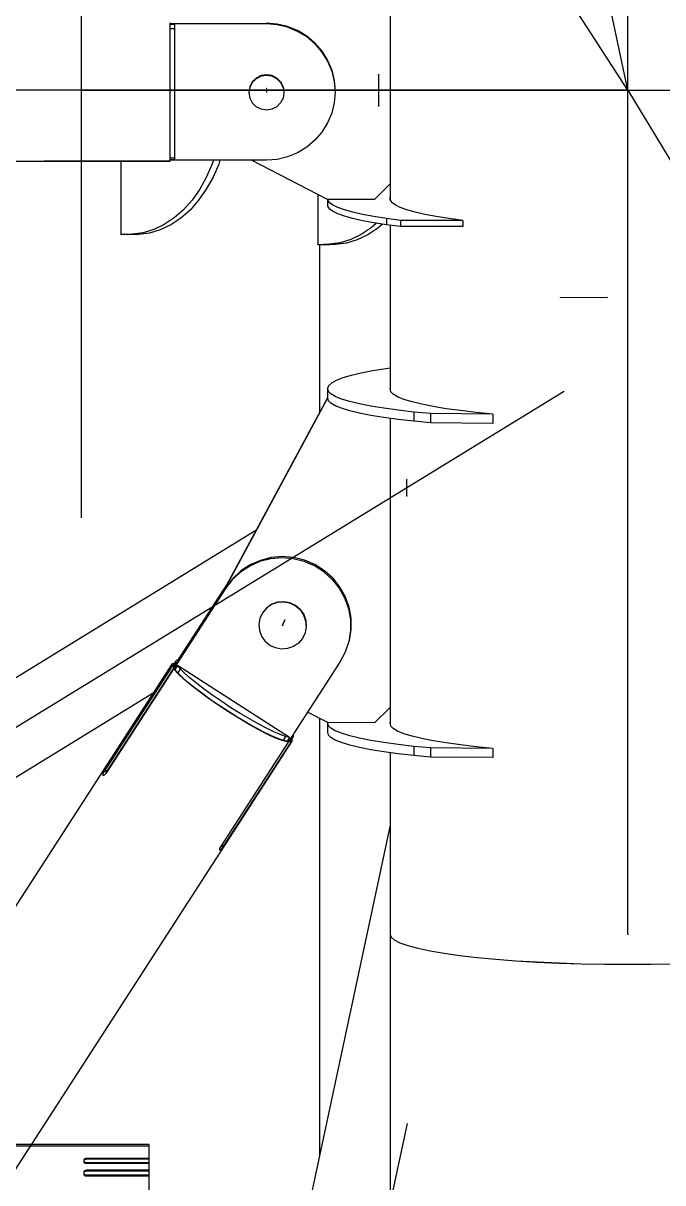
# Model space of a CAD drawing. Header units: millimetres. Extents: x 150209.93 to 150215.05, y 136675.65 to 136679.93.
# Drawn here: x 150211.3635 to 150211.4045, y 136676.7407 to 136676.815 of the extents above; entities that cross this region are included whole.
import ezdxf

# ---------------------------------------------------------------- set-up
doc = ezdxf.new("R2010")
doc.units = ezdxf.units.MM
doc.header["$LTSCALE"] = 0.25
for name, pattern in [('CENTER', [50.8, 31.75, -6.35, 6.35, -6.35]), ('XKITLINE00', [0]), ('XKITLINE02', [4, 2, -2])]:
    doc.linetypes.add(name, pattern=pattern)

# ---------------------------------------------------------------- blocks, each defined once
blk = doc.blocks.new('çatıı')
at = {"color": 8, "linetype": 'CENTER'}
for p, q in [((12370, 5629.8), (12370, 7286.23)), ((12370, 5900.27), (11840, 6720.27)), ((12370, 5900.27), (12195, 6720.27)), ((12195, 4763.35), (12195, 6431.43)), ((12290.14, 5905.27), (12290.14, 5895.27)), ((12254.2, 5900.85), (12254.2, 5899.7)), ((11840, 5080.27), (12370, 5900.27)), ((12370, 5900.27), (11840, 5900.27)), ((12195, 5080.27), (12370, 5900.27)), ((12195, 5900.27), (12952.49, 5900.27)), ((12370, 5900.27), (13445, 4120.57)), ((12370, 5900.27), (14995, 5900.27)), ((12370, 5900.27), (12952.49, 5900.27)), ((12348.39, 5833.98), (12363.29, 5833.9)), ((12349.38, 5803.7), (11917.19, 5538.56)), ((12299.15, 5770.26), (12299.15, 5775.5)), ((12259.39, 5728.84), (12260.06, 5730.49)), ((12370, 3985.69), (12370, 5629.8))]:
    blk.add_line(p, q, dxfattribs=at)
at = {"color": 8, "linetype": 'XKITLINE00'}
for p, q in [((12293.8, 5928.43), (12293.8, 5870.26)), ((12223.2, 5921.84), (12223.2, 5877.54)), ((12254.2, 5921.52), (12223.2, 5921.52)), ((12224.7, 5921.38), (12223.2, 5921.38)), ((12224.7, 5919.94), (12223.2, 5919.94)), ((12224.7, 5921.38), (12224.7, 5917.99)), ((12254.2, 5921.78), (12254.2, 5921.52)), ((12257.64, 5921.51), (12254.2, 5921.78)), ((12257.64, 5921.25), (12254.2, 5921.52)), ((12257.64, 5921.51), (12257.64, 5921.25)), ((12260.99, 5920.71), (12257.64, 5921.51)), ((12260.99, 5920.46), (12257.64, 5921.25)), ((12264.18, 5919.4), (12260.99, 5920.71)), ((12264.18, 5919.14), (12260.99, 5920.46)), ((12224.7, 5917.99), (12224.7, 5878)), ((12267.13, 5917.61), (12264.18, 5919.4)), ((12267.13, 5917.36), (12264.18, 5919.14)), ((12269.75, 5915.39), (12267.13, 5917.61)), ((12269.75, 5915.13), (12267.13, 5917.36)), ((12269.75, 5915.39), (12271.99, 5912.78)), ((12269.75, 5915.13), (12271.99, 5912.53)), ((12271.99, 5912.78), (12273.8, 5909.86)), ((12271.99, 5912.53), (12273.8, 5909.61)), ((12273.8, 5909.86), (12275.12, 5906.7)), ((12273.8, 5909.61), (12275.12, 5906.45)), ((12252.46, 5904.98), (12250.9, 5904.2)), ((12252.46, 5904.88), (12250.9, 5904.09)), ((12252.46, 5904.88), (12250.9, 5904.09)), ((12252.46, 5904.78), (12250.9, 5903.99)), ((12254.2, 5905.26), (12252.46, 5904.98)), ((12254.2, 5905.15), (12252.46, 5904.88)), ((12254.2, 5905.15), (12252.46, 5904.88)), ((12254.2, 5905.05), (12252.46, 5904.78)), ((12254.2, 5905.26), (12254.2, 5905.15)), ((12255.93, 5904.98), (12254.2, 5905.26)), ((12255.93, 5904.88), (12254.2, 5905.15)), ((12254.2, 5905.15), (12254.2, 5905.05)), ((12255.93, 5904.88), (12254.2, 5905.15)), ((12255.93, 5904.78), (12254.2, 5905.05)), ((12257.49, 5904.2), (12255.93, 5904.98)), ((12257.49, 5904.09), (12255.93, 5904.88)), ((12257.49, 5904.09), (12255.93, 5904.88)), ((12257.49, 5903.99), (12255.93, 5904.78)), ((12275.12, 5906.7), (12275.92, 5903.37)), ((12275.12, 5906.45), (12275.92, 5903.12)), ((12248.87, 5901.42), (12248.6, 5899.7)), ((12248.87, 5901.32), (12248.6, 5899.6)), ((12248.87, 5901.32), (12248.6, 5899.6)), ((12248.87, 5901.21), (12248.6, 5899.5)), ((12249.66, 5902.97), (12248.87, 5901.42)), ((12249.66, 5902.87), (12248.87, 5901.32)), ((12249.66, 5902.87), (12248.87, 5901.32)), ((12249.66, 5902.76), (12248.87, 5901.21)), ((12250.9, 5904.2), (12249.66, 5902.97)), ((12250.9, 5904.09), (12249.66, 5902.87)), ((12250.9, 5904.09), (12249.66, 5902.87)), ((12250.9, 5903.99), (12249.66, 5902.76)), ((12258.73, 5902.97), (12257.49, 5904.2)), ((12258.73, 5902.87), (12257.49, 5904.09)), ((12258.73, 5902.87), (12257.49, 5904.09)), ((12258.73, 5902.76), (12257.49, 5903.99)), ((12258.73, 5902.97), (12259.52, 5901.42)), ((12258.73, 5902.87), (12259.52, 5901.32)), ((12258.73, 5902.87), (12259.52, 5901.32)), ((12258.73, 5902.76), (12259.52, 5901.21)), ((12259.52, 5901.42), (12259.8, 5899.7)), ((12259.52, 5901.32), (12259.8, 5899.6)), ((12259.52, 5901.32), (12259.8, 5899.6)), ((12259.52, 5901.21), (12259.8, 5899.5)), ((12275.92, 5903.37), (12276.2, 5899.96)), ((12275.92, 5903.12), (12276.2, 5899.7)), ((12248.6, 5899.5), (12248.87, 5897.78)), ((12248.87, 5897.78), (12249.66, 5896.23)), ((12259.52, 5897.78), (12258.73, 5896.23)), ((12259.8, 5899.5), (12259.52, 5897.78)), ((12276.2, 5899.7), (12275.92, 5896.29)), ((12276.2, 5899.96), (12276.19, 5899.83)), ((12276.2, 5899.96), (12276.2, 5899.7)), ((12250.9, 5895), (12249.66, 5896.23)), ((12252.46, 5894.22), (12250.9, 5895)), ((12254.2, 5893.94), (12252.46, 5894.22)), ((12255.93, 5894.22), (12254.2, 5893.94)), ((12257.49, 5895), (12255.93, 5894.22)), ((12258.73, 5896.23), (12257.49, 5895)), ((12275.92, 5896.29), (12275.12, 5892.96)), ((12273.8, 5889.8), (12271.99, 5886.88)), ((12275.12, 5892.96), (12273.8, 5889.8)), ((12271.99, 5886.88), (12269.75, 5884.27)), ((12269.75, 5884.27), (12267.13, 5882.05)), ((12224.7, 5878.57), (12223.2, 5878.57)), ((12260.99, 5878.95), (12257.64, 5878.15)), ((12264.18, 5880.26), (12260.99, 5878.95)), ((12267.13, 5882.05), (12264.18, 5880.26)), ((12182.19, 5877.45), (12027.8, 5877.45)), ((12182.36, 5877.48), (12182.19, 5877.45)), ((12182.6, 5877.51), (12182.36, 5877.48)), ((12182.89, 5877.53), (12182.6, 5877.51)), ((12182.89, 5877.51), (12182.6, 5877.51)), ((12183.2, 5877.54), (12182.89, 5877.53)), ((12183.2, 5877.51), (12182.89, 5877.51)), ((12223.2, 5877.54), (12183.2, 5877.54)), ((12183.2, 5877.54), (12183.2, 5877.51)), ((12223.2, 5877.51), (12183.2, 5877.51)), ((12207.56, 5877.51), (12207.56, 5854.03)), ((12224.7, 5878), (12223.2, 5878)), ((12254.2, 5877.88), (12223.2, 5877.88)), ((12223.2, 5877.54), (12223.2, 5877.51)), ((12236.85, 5876.75), (12235.04, 5872.54)), ((12237.21, 5877.88), (12236.85, 5876.75)), ((12238.91, 5876.65), (12237.1, 5872.44)), ((12239.31, 5877.88), (12238.91, 5876.65)), ((12273.8, 5865.3), (12249.43, 5877.88)), ((12257.64, 5878.15), (12254.2, 5877.88)), ((12235.04, 5872.54), (12232.88, 5868.64)), ((12237.1, 5872.44), (12234.94, 5868.54)), ((12232.88, 5868.64), (12230.4, 5865.12)), ((12234.94, 5868.54), (12232.47, 5865.02)), ((12293.8, 5870.26), (12288.8, 5865.3)), ((12293.8, 5870.26), (12293.8, 5865.1)), ((12230.4, 5865.12), (12227.65, 5862.02)), ((12232.47, 5865.02), (12229.71, 5861.91)), ((12270.67, 5866.92), (12270.67, 5850.8)), ((12273.76, 5865.32), (12273.76, 5865.15)), ((12273.76, 5865.15), (12274.31, 5864.33)), ((12273.76, 5865.15), (12273.76, 5863.16)), ((12288.8, 5865.3), (12273.8, 5865.3)), ((12275.4, 5863.52), (12274.31, 5864.33)), ((12293.8, 5866.02), (12293.76, 5865.97)), ((12293.76, 5865.97), (12293.76, 5865.15)), ((12293.76, 5865.15), (12294.31, 5864.33)), ((12295.4, 5863.52), (12294.31, 5864.33)), ((12227.65, 5862.02), (12224.65, 5859.39)), ((12229.71, 5861.91), (12226.72, 5859.28)), ((12273.76, 5863.16), (12274.31, 5862.34)), ((12275.4, 5861.53), (12274.31, 5862.34)), ((12277.03, 5862.72), (12275.4, 5863.52)), ((12277.03, 5860.74), (12275.4, 5861.53)), ((12279.18, 5861.95), (12277.03, 5862.72)), ((12279.18, 5859.96), (12277.03, 5860.74)), ((12281.83, 5861.2), (12279.18, 5861.95)), ((12281.83, 5859.21), (12279.18, 5859.96)), ((12284.98, 5860.48), (12281.83, 5861.2)), ((12288.59, 5859.8), (12284.98, 5860.48)), ((12297.03, 5862.72), (12295.4, 5863.52)), ((12299.18, 5861.95), (12297.03, 5862.72)), ((12301.83, 5861.2), (12299.18, 5861.95)), ((12304.98, 5860.48), (12301.83, 5861.2)), ((12308.59, 5859.8), (12304.98, 5860.48)), ((12221.46, 5857.26), (12218.12, 5855.67)), ((12223.53, 5857.16), (12220.19, 5855.57)), ((12224.65, 5859.39), (12221.46, 5857.26)), ((12226.72, 5859.28), (12223.53, 5857.16)), ((12284.98, 5858.49), (12281.83, 5859.21)), ((12288.59, 5857.81), (12284.98, 5858.49)), ((12289.49, 5857.67), (12287.77, 5856.15)), ((12292.65, 5859.16), (12288.59, 5859.8)), ((12292.65, 5857.17), (12288.59, 5857.81)), ((12291.34, 5857.38), (12289.83, 5856.05)), ((12297.11, 5858.56), (12292.65, 5859.16)), ((12292.65, 5859.16), (12292.65, 5857.17)), ((12297.11, 5856.58), (12292.65, 5857.17)), ((12293.8, 5857.02), (12293.8, 5804.21)), ((12317.11, 5858.56), (12297.11, 5858.56)), ((12297.11, 5858.56), (12297.11, 5856.58)), ((12317.11, 5856.58), (12297.11, 5856.58)), ((12312.65, 5859.16), (12308.59, 5859.8)), ((12317.11, 5858.56), (12312.65, 5859.16)), ((12317.11, 5858.56), (12317.11, 5856.58)), ((12211.18, 5854.19), (12207.56, 5854.03)), ((12209.63, 5853.92), (12207.56, 5854.03)), ((12213.25, 5854.09), (12209.63, 5853.92)), ((12214.68, 5854.64), (12211.18, 5854.19)), ((12213.25, 5854.09), (12211.18, 5854.19)), ((12216.74, 5854.54), (12213.25, 5854.09)), ((12218.12, 5855.67), (12214.68, 5854.64)), ((12220.19, 5855.57), (12216.74, 5854.54)), ((12284.57, 5854.03), (12281.23, 5852.44)), ((12286.64, 5853.92), (12283.3, 5852.34)), ((12287.77, 5856.15), (12284.57, 5854.03)), ((12289.83, 5856.05), (12286.64, 5853.92)), ((12274.3, 5850.96), (12270.67, 5850.8)), ((12272.74, 5850.69), (12270.67, 5850.8)), ((12271.2, 5850.77), (12271.2, 5797.05)), ((12276.36, 5850.86), (12272.74, 5850.69)), ((12277.79, 5851.41), (12274.3, 5850.96)), ((12276.36, 5850.86), (12274.3, 5850.96)), ((12279.86, 5851.31), (12276.36, 5850.86)), ((12281.23, 5852.44), (12277.79, 5851.41)), ((12283.3, 5852.34), (12279.86, 5851.31)), ((12278.64, 5808.09), (12276.53, 5807.27)), ((12281.31, 5808.88), (12278.64, 5808.09)), ((12284.52, 5809.64), (12281.31, 5808.88)), ((12288.24, 5810.36), (12284.52, 5809.64)), ((12292.45, 5811.03), (12288.24, 5810.36)), ((12293.8, 5811.21), (12292.45, 5811.03)), ((12274.05, 5805.58), (12273.71, 5804.72)), ((12273.71, 5804.72), (12273.71, 5801.75)), ((12273.71, 5804.72), (12273.96, 5803.86)), ((12275, 5806.44), (12274.05, 5805.58)), ((12276.53, 5807.27), (12275, 5806.44)), ((12293.8, 5804.88), (12293.68, 5804.59)), ((12293.68, 5804.59), (12293.93, 5803.73)), ((12273.71, 5801.72), (12240.66, 5740.34)), ((12273.75, 5801.61), (12240.76, 5740.33)), ((12273.71, 5801.75), (12273.96, 5800.89)), ((12273.96, 5803.86), (12274.81, 5803.01)), ((12273.96, 5800.89), (12274.81, 5800.03)), ((12276.25, 5802.17), (12274.81, 5803.01)), ((12278.27, 5801.35), (12276.25, 5802.17)), ((12280.86, 5800.55), (12278.27, 5801.35)), ((12283.99, 5799.79), (12280.86, 5800.55)), ((12293.93, 5803.73), (12294.79, 5802.88)), ((12296.23, 5802.04), (12294.79, 5802.88)), ((12298.25, 5801.22), (12296.23, 5802.04)), ((12300.83, 5800.42), (12298.25, 5801.22)), ((12276.25, 5799.19), (12274.81, 5800.03)), ((12278.27, 5798.37), (12276.25, 5799.19)), ((12280.86, 5797.58), (12278.27, 5798.37)), ((12283.99, 5796.81), (12280.86, 5797.58)), ((12287.63, 5799.07), (12283.99, 5799.79)), ((12287.63, 5796.09), (12283.99, 5796.81)), ((12291.77, 5798.38), (12287.63, 5799.07)), ((12296.36, 5797.75), (12291.77, 5798.38)), ((12301.38, 5797.18), (12296.36, 5797.75)), ((12303.96, 5799.66), (12300.83, 5800.42)), ((12301.38, 5797.18), (12301.38, 5794.2)), ((12306.78, 5796.66), (12301.38, 5797.18)), ((12307.61, 5798.94), (12303.96, 5799.66)), ((12311.74, 5798.25), (12307.61, 5798.94)), ((12316.34, 5797.62), (12311.74, 5798.25)), ((12321.35, 5797.05), (12316.34, 5797.62)), ((12326.75, 5796.53), (12321.35, 5797.05)), ((12291.77, 5795.41), (12287.63, 5796.09)), ((12296.36, 5794.78), (12291.77, 5795.41)), ((12293.8, 5795.13), (12293.8, 5697.08)), ((12301.38, 5794.2), (12296.36, 5794.78)), ((12306.78, 5793.68), (12301.38, 5794.2)), ((12306.78, 5796.66), (12306.78, 5793.68)), ((12326.75, 5796.53), (12306.78, 5796.66)), ((12326.75, 5793.55), (12306.78, 5793.68)), ((12326.75, 5796.53), (12326.75, 5793.55)), ((12250.83, 5759.23), (11962.96, 5582.63)), ((12252.12, 5749.27), (12248.84, 5747.82)), ((12252.27, 5749.65), (12248.99, 5748.2)), ((12255.59, 5750.16), (12252.12, 5749.27)), ((12255.75, 5750.54), (12252.27, 5749.65)), ((12259.17, 5750.46), (12255.59, 5750.16)), ((12259.33, 5750.84), (12255.75, 5750.54)), ((12262.76, 5750.18), (12259.17, 5750.46)), ((12262.91, 5750.56), (12259.33, 5750.84)), ((12266.26, 5749.32), (12262.76, 5750.18)), ((12266.41, 5749.7), (12262.91, 5750.56)), ((12269.56, 5747.89), (12266.26, 5749.32)), ((12269.72, 5748.27), (12266.41, 5749.7)), ((12245.85, 5745.86), (12243.23, 5743.43)), ((12246, 5746.24), (12243.38, 5743.81)), ((12248.84, 5747.82), (12245.85, 5745.86)), ((12248.99, 5748.2), (12246, 5746.24)), ((12272.59, 5745.95), (12269.56, 5747.89)), ((12272.75, 5746.33), (12269.72, 5748.27)), ((12275.26, 5743.54), (12272.59, 5745.95)), ((12275.42, 5743.92), (12272.75, 5746.33)), ((12241.61, 5742.1), (12225.73, 5717.52)), ((12241.09, 5741.16), (12225.79, 5717.48)), ((12243.23, 5743.43), (12241.05, 5740.61)), ((12243.38, 5743.81), (12241.2, 5740.99)), ((12243.38, 5743.81), (12243.23, 5743.43)), ((12275.26, 5743.54), (12277.5, 5740.73)), ((12275.42, 5743.92), (12277.65, 5741.11)), ((12277.65, 5741.11), (12279.39, 5737.97)), ((12241.2, 5740.99), (12203.12, 5682.07)), ((12241.05, 5740.61), (12224.48, 5714.97)), ((12240.66, 5740.34), (12240.41, 5739.76)), ((12240.66, 5740.34), (12240.47, 5739.85)), ((12241.2, 5740.99), (12241.05, 5740.61)), ((12277.5, 5740.73), (12279.24, 5737.59)), ((12279.24, 5737.59), (12280.44, 5734.22)), ((12279.39, 5737.97), (12280.6, 5734.6)), ((12254.23, 5734.34), (12252.96, 5732.84)), ((12254.27, 5734.44), (12253, 5732.94)), ((12255.86, 5735.45), (12254.23, 5734.34)), ((12255.9, 5735.56), (12254.27, 5734.44)), ((12257.72, 5736.11), (12255.86, 5735.45)), ((12257.76, 5736.21), (12255.9, 5735.56)), ((12259.69, 5736.27), (12257.72, 5736.11)), ((12259.73, 5736.37), (12257.76, 5736.21)), ((12261.64, 5735.91), (12259.69, 5736.27)), ((12261.68, 5736.01), (12259.73, 5736.37)), ((12263.44, 5735.06), (12261.64, 5735.91)), ((12263.48, 5735.17), (12261.68, 5736.01)), ((12263.48, 5735.17), (12263.44, 5735.06)), ((12264.95, 5733.79), (12263.44, 5735.06)), ((12265, 5733.89), (12263.48, 5735.17)), ((12264.95, 5733.79), (12266.09, 5732.17)), ((12265, 5733.89), (12266.13, 5732.27)), ((12280.44, 5734.22), (12281.07, 5730.7)), ((12280.6, 5734.6), (12281.22, 5731.08)), ((12252.12, 5731.06), (12251.77, 5729.13)), ((12252.96, 5732.84), (12252.12, 5731.06)), ((12253, 5732.94), (12252.96, 5732.84)), ((12266.09, 5732.17), (12266.76, 5730.31)), ((12266.13, 5732.27), (12266.8, 5730.41)), ((12266.76, 5730.31), (12266.93, 5728.35)), ((12266.8, 5730.41), (12266.97, 5728.45)), ((12281.07, 5730.7), (12281.11, 5727.13)), ((12281.22, 5731.08), (12281.26, 5727.51)), ((12251.77, 5729.13), (12251.94, 5727.17)), ((12251.94, 5727.17), (12252.61, 5725.31)), ((12266.59, 5726.41), (12265.75, 5724.64)), ((12266.93, 5728.35), (12266.59, 5726.41)), ((12266.63, 5726.52), (12266.59, 5726.41)), ((12266.97, 5728.45), (12266.63, 5726.52)), ((12281.11, 5727.13), (12280.55, 5723.6)), ((12281.26, 5727.51), (12280.7, 5723.98)), ((12252.61, 5725.31), (12253.75, 5723.69)), ((12255.26, 5722.41), (12253.75, 5723.69)), ((12264.47, 5723.14), (12262.84, 5722.02)), ((12265.75, 5724.64), (12264.47, 5723.14)), ((12280.55, 5723.6), (12279.42, 5720.22)), ((12280.7, 5723.98), (12279.57, 5720.6)), ((12257.06, 5721.57), (12255.26, 5722.41)), ((12259.01, 5721.21), (12257.06, 5721.57)), ((12260.98, 5721.37), (12259.01, 5721.21)), ((12262.84, 5722.02), (12260.98, 5721.37)), ((12279.42, 5720.22), (12277.74, 5717.07)), ((12279.57, 5720.6), (12279.42, 5720.22)), ((12279.57, 5720.6), (12279.5, 5720.47)), ((12223.93, 5716.37), (11947.78, 5289.11)), ((12224.01, 5715.77), (12202.49, 5682.49)), ((12224.54, 5715.13), (12203.03, 5681.84)), ((12224.35, 5716.64), (12223.93, 5716.37)), ((12223.93, 5716.37), (12224.01, 5715.77)), ((12224.64, 5715.37), (12224.01, 5715.77)), ((12225.13, 5717.09), (12224.32, 5715.84)), ((12224.35, 5716.1), (12224.32, 5715.84)), ((12224.32, 5715.84), (12224.4, 5715.52)), ((12225.16, 5717.35), (12224.35, 5716.1)), ((12224.6, 5716.48), (12224.35, 5716.64)), ((12225.2, 5716.77), (12224.4, 5715.52)), ((12224.64, 5715.37), (12224.4, 5715.52)), ((12224.54, 5715.13), (12224.48, 5714.97)), ((12225.66, 5715.97), (12224.85, 5714.72)), ((12225.16, 5717.35), (12225.13, 5717.09)), ((12225.13, 5717.09), (12225.2, 5716.77)), ((12225.3, 5717.53), (12225.16, 5717.35)), ((12225.45, 5716.62), (12225.2, 5716.77)), ((12225.55, 5717.64), (12225.3, 5717.53)), ((12225.95, 5717.38), (12225.55, 5717.64)), ((12261.59, 5692.92), (12225.66, 5715.97)), ((12225.66, 5715.97), (12226.59, 5714.84)), ((12277.74, 5717.07), (12261.17, 5691.44)), ((12224.48, 5714.96), (12202.96, 5681.67)), ((12224.86, 5714.73), (12224.48, 5714.97)), ((12224.48, 5714.96), (12224.69, 5714.63)), ((12224.85, 5714.72), (12224.48, 5714.96)), ((12224.69, 5714.63), (12225.92, 5713.26)), ((12224.85, 5714.72), (12225.79, 5713.59)), ((12226.59, 5714.84), (12225.79, 5713.59)), ((12227.16, 5712.22), (12225.79, 5713.59)), ((12227.68, 5711.62), (12225.92, 5713.26)), ((12227.97, 5713.47), (12226.59, 5714.84)), ((12228.94, 5710.65), (12227.16, 5712.22)), ((12229.9, 5709.74), (12227.68, 5711.62)), ((12229.74, 5711.9), (12227.97, 5713.47)), ((12231.88, 5710.16), (12229.74, 5711.9)), ((12231.07, 5708.91), (12228.94, 5710.65)), ((12232.53, 5707.69), (12229.9, 5709.74)), ((12233.51, 5707.04), (12231.07, 5708.91)), ((12234.32, 5708.29), (12231.88, 5710.16)), ((12235.48, 5705.52), (12232.53, 5707.69)), ((12237, 5706.35), (12234.32, 5708.29)), ((12217.91, 5707.06), (12048.03, 5602.84)), ((12236.19, 5705.11), (12233.51, 5707.04)), ((12238.67, 5703.32), (12235.48, 5705.52)), ((12239.05, 5703.14), (12236.19, 5705.11)), ((12239.86, 5704.39), (12237, 5706.35)), ((12242.82, 5702.44), (12239.86, 5704.39)), ((12241.99, 5701.13), (12238.67, 5703.32)), ((12242.01, 5701.19), (12239.05, 5703.14)), ((12245.34, 5699.03), (12241.99, 5701.13)), ((12245, 5699.32), (12242.01, 5701.19)), ((12245.81, 5700.57), (12242.82, 5702.44)), ((12248.75, 5698.82), (12245.81, 5700.57)), ((12273.85, 5697.65), (12267.34, 5701)), ((12293.8, 5702.45), (12288.83, 5697.55)), ((12247.95, 5697.57), (12245, 5699.32)), ((12248.63, 5697.09), (12245.34, 5699.03)), ((12250.77, 5695.98), (12247.95, 5697.57)), ((12251.76, 5695.35), (12248.63, 5697.09)), ((12251.58, 5697.23), (12248.75, 5698.82)), ((12254.21, 5695.84), (12251.58, 5697.23)), ((12271.2, 5699.02), (12271.2, 5558.88)), ((12273.75, 5697.7), (12273.71, 5697.6)), ((12273.71, 5697.6), (12273.71, 5694.63)), ((12273.71, 5697.6), (12273.96, 5696.74)), ((12288.83, 5697.55), (12273.85, 5697.65)), ((12273.96, 5696.74), (12274.81, 5695.89)), ((12293.8, 5697.75), (12293.68, 5697.47)), ((12293.68, 5697.47), (12293.93, 5696.61)), ((12293.93, 5696.61), (12294.79, 5695.76)), ((12253.4, 5694.59), (12250.77, 5695.98)), ((12254.62, 5693.88), (12251.76, 5695.35)), ((12255.77, 5693.44), (12253.4, 5694.59)), ((12256.58, 5694.69), (12254.21, 5695.84)), ((12257.13, 5692.72), (12254.62, 5693.88)), ((12257.83, 5692.56), (12255.77, 5693.44)), ((12258.63, 5693.8), (12256.58, 5694.69)), ((12260.32, 5693.21), (12258.63, 5693.8)), ((12260.32, 5693.21), (12259.51, 5691.96)), ((12261.59, 5692.92), (12260.32, 5693.21)), ((12261.59, 5692.92), (12260.79, 5691.67)), ((12262.38, 5692.93), (12261.57, 5691.68)), ((12262.63, 5693.04), (12261.82, 5691.79)), ((12262.77, 5693.22), (12261.96, 5691.97)), ((12262.38, 5692.93), (12262.2, 5693.04)), ((12262.63, 5693.04), (12262.38, 5692.93)), ((12262.77, 5693.22), (12262.63, 5693.04)), ((12262.73, 5693.79), (12262.7, 5693.81)), ((12262.73, 5693.79), (12262.8, 5693.47)), ((12262.8, 5693.47), (12262.77, 5693.22)), ((12273.71, 5694.63), (12273.96, 5693.77)), ((12273.96, 5693.77), (12274.81, 5692.91)), ((12276.25, 5695.05), (12274.81, 5695.89)), ((12276.25, 5692.07), (12274.81, 5692.91)), ((12278.27, 5694.23), (12276.25, 5695.05)), ((12280.86, 5693.43), (12278.27, 5694.23)), ((12283.99, 5692.67), (12280.86, 5693.43)), ((12296.23, 5694.92), (12294.79, 5695.76)), ((12298.25, 5694.1), (12296.23, 5694.92)), ((12300.83, 5693.3), (12298.25, 5694.1)), ((12303.96, 5692.54), (12300.83, 5693.3)), ((12262.38, 5691.7), (11986.23, 5264.45)), ((12261.16, 5691.43), (12239.65, 5658.14)), ((12261.96, 5691.43), (12240.44, 5658.14)), ((12259.22, 5691.9), (12257.13, 5692.72)), ((12259.51, 5691.96), (12257.83, 5692.56)), ((12260.82, 5691.45), (12259.22, 5691.9)), ((12260.79, 5691.67), (12259.51, 5691.96)), ((12261.17, 5691.44), (12260.79, 5691.68)), ((12261.16, 5691.43), (12260.79, 5691.67)), ((12261.16, 5691.43), (12260.82, 5691.45)), ((12261.14, 5691.46), (12261.12, 5691.43)), ((12261.96, 5691.43), (12261.39, 5691.79)), ((12261.57, 5691.68), (12261.39, 5691.79)), ((12261.82, 5691.79), (12261.57, 5691.68)), ((12261.96, 5691.97), (12261.82, 5691.79)), ((12262.38, 5691.7), (12261.96, 5691.43)), ((12262.31, 5692.29), (12262.21, 5692.36)), ((12262.31, 5692.29), (12262.38, 5691.7)), ((12278.27, 5691.25), (12276.25, 5692.07)), ((12280.86, 5690.46), (12278.27, 5691.25)), ((12283.99, 5689.69), (12280.86, 5690.46)), ((12287.63, 5691.94), (12283.99, 5692.67)), ((12287.63, 5688.97), (12283.99, 5689.69)), ((12291.77, 5691.26), (12287.63, 5691.94)), ((12296.36, 5690.63), (12291.77, 5691.26)), ((12301.38, 5690.05), (12296.36, 5690.63)), ((12301.38, 5690.05), (12301.38, 5687.08)), ((12306.78, 5689.54), (12301.38, 5690.05)), ((12307.61, 5691.81), (12303.96, 5692.54)), ((12306.78, 5689.54), (12306.78, 5686.56)), ((12326.75, 5689.4), (12306.78, 5689.54)), ((12311.74, 5691.13), (12307.61, 5691.81)), ((12316.34, 5690.5), (12311.74, 5691.13)), ((12321.35, 5689.92), (12316.34, 5690.5)), ((12326.75, 5689.4), (12321.35, 5689.92)), ((12326.75, 5689.4), (12326.75, 5686.43)), ((12291.77, 5688.29), (12287.63, 5688.97)), ((12296.36, 5687.66), (12291.77, 5688.29)), ((12293.8, 5688.01), (12293.8, 5629.8)), ((12301.38, 5687.08), (12296.36, 5687.66)), ((12306.78, 5686.56), (12301.38, 5687.08)), ((12326.75, 5686.43), (12306.78, 5686.56)), ((12202.09, 5681.84), (12201.93, 5681.53)), ((12202.29, 5682.16), (12202.09, 5681.84)), ((12202.49, 5682.49), (12202.29, 5682.16)), ((12202.99, 5681.71), (12202.29, 5682.16)), ((12203.12, 5682.08), (12202.49, 5682.49)), ((12202.96, 5681.67), (12202.75, 5681.37)), ((12203.12, 5682.07), (12203.03, 5681.84)), ((12203.03, 5681.84), (12203.05, 5681.81)), ((12201.82, 5681.26), (12201.78, 5681.02)), ((12201.78, 5681.02), (12201.8, 5680.84)), ((12201.8, 5680.84), (12201.86, 5680.73)), ((12201.85, 5681.38), (12201.82, 5681.26)), ((12201.93, 5681.53), (12201.85, 5681.38)), ((12201.98, 5680.71), (12201.86, 5680.73)), ((12202.13, 5680.76), (12201.98, 5680.71)), ((12202.32, 5680.9), (12202.13, 5680.76)), ((12202.53, 5681.1), (12202.32, 5680.9)), ((12202.75, 5681.37), (12202.53, 5681.1)), ((12293.8, 5664.78), (12259.13, 5502.33)), ((12239.19, 5657.25), (12239.13, 5657.04)), ((12239.13, 5657.04), (12239.13, 5656.88)), ((12239.13, 5656.88), (12239.18, 5656.8)), ((12239.29, 5656.79), (12239.18, 5656.8)), ((12239.3, 5657.52), (12239.19, 5657.25)), ((12239.44, 5656.86), (12239.29, 5656.79)), ((12239.45, 5657.82), (12239.3, 5657.52)), ((12239.63, 5657), (12239.44, 5656.86)), ((12239.65, 5658.14), (12239.45, 5657.82)), ((12239.72, 5657.09), (12239.63, 5657)), ((12240.23, 5657.82), (12239.67, 5658.18)), ((12239.82, 5657.23), (12239.72, 5657.09)), ((12240.02, 5657.51), (12239.82, 5657.23)), ((12240.44, 5658.14), (12239.88, 5658.5)), ((12240.23, 5657.82), (12240.02, 5657.51)), ((12240.44, 5658.14), (12240.23, 5657.82)), ((12293.8, 5629.8), (12294.16, 5628.85)), ((12293.8, 5629.8), (12293.8, 5116.07)), ((12293.8, 5629.8), (12294.16, 5628.85)), ((12295.26, 5627.91), (12294.16, 5628.85)), ((12295.26, 5627.91), (12294.16, 5628.85)), ((12297.08, 5626.99), (12295.26, 5627.91)), ((12299.6, 5626.09), (12297.08, 5626.99)), ((12299.6, 5626.09), (12297.08, 5626.99)), ((12302.79, 5625.23), (12299.6, 5626.09)), ((12302.79, 5625.23), (12299.6, 5626.09)), ((12306.64, 5624.41), (12302.79, 5625.23)), ((12306.64, 5624.42), (12302.79, 5625.23)), ((12311.09, 5623.65), (12306.64, 5624.42)), ((12311.09, 5623.64), (12306.64, 5624.41)), ((12316.11, 5622.95), (12311.09, 5623.65)), ((12316.11, 5622.94), (12311.09, 5623.64)), ((12321.65, 5622.31), (12316.11, 5622.95)), ((12321.65, 5622.3), (12316.11, 5622.94)), ((12327.66, 5621.74), (12321.65, 5622.31)), ((12327.66, 5621.73), (12321.65, 5622.3)), ((12334.07, 5621.25), (12327.66, 5621.74)), ((12334.07, 5621.24), (12327.66, 5621.73)), ((12340.83, 5620.85), (12334.07, 5621.25)), ((12340.83, 5620.83), (12334.07, 5621.24)), ((12347.88, 5620.52), (12340.83, 5620.85)), ((12347.88, 5620.51), (12340.83, 5620.83)), ((12355.13, 5620.29), (12347.88, 5620.52)), ((12355.13, 5620.28), (12347.88, 5620.51)), ((12362.53, 5620.15), (12355.13, 5620.29)), ((12362.53, 5620.14), (12355.13, 5620.28)), ((12370, 5620.11), (12362.53, 5620.15)), ((12370, 5620.1), (12362.53, 5620.14)), ((12377.46, 5620.15), (12370, 5620.11)), ((12377.46, 5620.14), (12370, 5620.1)), ((12384.86, 5620.29), (12377.46, 5620.15)), ((12384.86, 5620.28), (12377.46, 5620.14))]:
    blk.add_line(p, q, dxfattribs=at)
at = {"color": 116, "linetype": 'XKITLINE02', "true_color": 0x136734}
for p, q in [((12216.53, 5561.9), (11993.46, 5561.9)), ((12178.87, 5562.5), (12124.48, 5562.5)), ((12195.68, 5557.34), (12195.68, 5557.05)), ((12195.71, 5557.19), (12195.68, 5557.05)), ((12195.68, 5557.05), (12195.73, 5556.83)), ((12195.73, 5556.83), (12195.85, 5556.64)), ((12196.03, 5556.48), (12195.85, 5556.64)), ((12196.03, 5557.9), (12196.02, 5557.89)), ((12196.27, 5556.39), (12196.03, 5556.48)), ((12196.27, 5556.68), (12196.27, 5556.39)), ((12196.53, 5556.35), (12196.27, 5556.39)), ((12216.53, 5557.72), (12196.53, 5557.72)), ((12196.53, 5557.72), (12196.53, 5557.72)), ((12196.53, 5556.64), (12196.53, 5556.35)), ((12216.53, 5556.35), (12196.53, 5556.35)), ((12216.53, 5558.58), (12216.53, 5557.46)), ((12216.53, 5557.85), (12216.53, 5556.64)), ((12216.53, 5556.4), (12216.53, 5552.61)), ((12195.68, 5553.41), (12195.68, 5553.11)), ((12195.71, 5553.26), (12195.68, 5553.11)), ((12195.68, 5553.11), (12195.73, 5552.87)), ((12195.73, 5552.87), (12195.85, 5552.65)), ((12196, 5552.51), (12195.85, 5552.65)), ((12196, 5552.51), (12196.03, 5552.47)), ((12196.27, 5552.35), (12196.03, 5552.47)), ((12196.53, 5552.3), (12196.27, 5552.35)), ((12196.53, 5553.92), (12196.53, 5553.9)), ((12216.53, 5553.9), (12196.53, 5553.9)), ((12196.53, 5552.61), (12196.53, 5552.3)), ((12216.53, 5552.3), (12196.53, 5552.3)), ((12216.53, 5553.92), (12216.53, 5553.9)), ((12216.53, 5552.61), (12216.53, 5545.13))]:
    blk.add_line(p, q, dxfattribs=at)
at = {"color": 7, "linetype": 'XKITLINE00'}
for p, q in [((12216.53, 5562.5), (12178.87, 5562.5)), ((12216.53, 5562.5), (12216.53, 5557.85)), ((12195.73, 5557.55), (12195.68, 5557.34)), ((12195.68, 5557.34), (12195.73, 5557.12)), ((12195.73, 5557.26), (12195.71, 5557.19)), ((12195.85, 5557.75), (12195.73, 5557.55)), ((12195.85, 5557.46), (12195.73, 5557.26)), ((12195.73, 5557.12), (12195.85, 5556.93)), ((12196.02, 5557.89), (12195.85, 5557.75)), ((12196, 5557.58), (12195.85, 5557.46)), ((12196.03, 5556.78), (12195.85, 5556.93)), ((12196.03, 5557.61), (12196, 5557.58)), ((12196.27, 5557.98), (12196.03, 5557.9)), ((12196.27, 5557.69), (12196.03, 5557.61)), ((12196.27, 5556.68), (12196.03, 5556.78)), ((12196.53, 5558.03), (12196.27, 5557.98)), ((12196.53, 5557.72), (12196.27, 5557.69)), ((12196.53, 5556.64), (12196.27, 5556.68)), ((12216.53, 5558.03), (12196.53, 5558.03)), ((12196.53, 5558.03), (12196.53, 5557.72)), ((12216.53, 5556.64), (12196.53, 5556.64)), ((12216.53, 5556.64), (12216.53, 5553.92)), ((12195.73, 5553.65), (12195.68, 5553.41)), ((12195.68, 5553.41), (12195.73, 5553.16)), ((12195.73, 5553.36), (12195.71, 5553.26)), ((12195.85, 5553.87), (12195.73, 5553.65)), ((12195.85, 5553.58), (12195.73, 5553.36)), ((12195.73, 5553.16), (12195.85, 5552.94)), ((12196.03, 5554.04), (12195.85, 5553.87)), ((12196.03, 5553.75), (12195.85, 5553.58)), ((12196.03, 5552.77), (12195.85, 5552.94)), ((12196.27, 5554.16), (12196.03, 5554.04)), ((12196.27, 5553.87), (12196.03, 5553.75)), ((12196.27, 5552.67), (12196.03, 5552.77)), ((12196.53, 5554.19), (12196.27, 5554.16)), ((12196.27, 5554.16), (12196.27, 5553.87)), ((12196.53, 5553.9), (12196.27, 5553.87)), ((12196.53, 5552.61), (12196.27, 5552.67)), ((12216.53, 5554.19), (12196.53, 5554.19)), ((12196.53, 5554.19), (12196.53, 5553.92)), ((12216.53, 5552.61), (12196.53, 5552.61)), ((12216.53, 5552.61), (12216.53, 5538.71))]:
    blk.add_line(p, q, dxfattribs=at)
at = {"color": 8, "linetype": 'XKITLINE00'}
for centre in [(12290.14, 5905.27), (12254.2, 5900.85), (12195, 5900.27), (12254.2, 5899.7), (12370, 5900.27), (12370, 5900.27), (12370, 5900.27), (12370, 5900.27), (12370, 5900.27), (12370, 5900.27), (12370, 5900.27), (12370, 5900.27), (12290.14, 5895.27), (12348.39, 5833.98), (12363.29, 5833.9), (12349.38, 5803.7), (12299.15, 5775.5), (12299.15, 5770.26), (12260.06, 5730.49), (12259.39, 5728.84), (12370, 5629.8), (12370, 5629.8)]:
    blk.add_circle(centre, 0.05, dxfattribs=at)

msp = doc.modelspace()

# ---------------------------------------------------------------- block references
at = {"xscale": 0.0002000170049888334, "yscale": 0.0002000170049888334, "zscale": 0.0002000170049888334}
msp.add_blockref('çatıı', (150208.928067, 136675.630592), dxfattribs=at)

doc.saveas('drawing.dxf')
